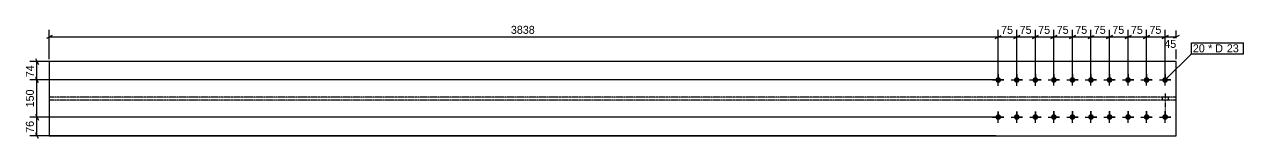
# Model space of a CAD drawing. Header units: millimetres. Extents: x 26 to 14821, y 32 to 1008.
# Drawn here: x 26 to 4957, y 32 to 495 of the extents above; entities that cross this region are included whole.
import ezdxf

# ---------------------------------------------------------------- set-up
doc = ezdxf.new("R2010")
doc.units = ezdxf.units.MM
doc.linetypes.add('DXK_LINE_DOT2', pattern=[3.9198, 1.9599, -1.9599])
doc.linetypes.add('DXK_LINE_DOT4', pattern=[0.9408, 0.4704, -0.4704])
doc.styles.add('Comic Sans MS', font='COMIC.TTF', dxfattribs={"height": 0.2})

msp = doc.modelspace()

# ---------------------------------------------------------------- hatches: boundary and pattern name
at = {"linetype": 'Continuous'}
for points in [[(3964.2, 281, -1), (3964.2, 258, -1)], [(4039.2, 281, -1), (4039.2, 258, -1)], [(4114.2, 281, -1), (4114.2, 258, -1)], [(4189.2, 281.1, -1), (4189.2, 258.1, -1)], [(4264.2, 281.1, -1), (4264.2, 258.1, -1)], [(4339.2, 281.1, -1), (4339.2, 258.1, -1)], [(4414.2, 281.1, -1), (4414.2, 258.1, -1)], [(4489.2, 281.1, -1), (4489.2, 258.1, -1)], [(4564.2, 281.1, -1), (4564.2, 258.1, -1)], [(4639.2, 281.1, -1), (4639.2, 258.1, -1)], [(3964.3, 131, -1), (3964.3, 108, -1)], [(4039.3, 131, -1), (4039.3, 108, -1)], [(4114.3, 131, -1), (4114.3, 108, -1)], [(4189.3, 131.1, -1), (4189.3, 108.1, -1)], [(4264.3, 131.1, -1), (4264.3, 108.1, -1)], [(4339.3, 131.1, -1), (4339.3, 108.1, -1)], [(4414.3, 131.1, -1), (4414.3, 108.1, -1)], [(4489.3, 131.1, -1), (4489.3, 108.1, -1)], [(4564.3, 131.1, -1), (4564.3, 108.1, -1)], [(4639.3, 131.1, -1), (4639.3, 108.1, -1)]]:
    msp.add_hatch(color=3, dxfattribs=at).paths.add_polyline_path(points)

# ---------------------------------------------------------------- linework, layer by layer
at = {"color": 8, "linetype": 'Continuous'}
for p, q in [((138.4, 450), (114.4, 438)), ((126.4, 354), (126.4, 472.4)), ((3952.2, 438), (3976.2, 450)), ((3964.2, 279.5), (3964.2, 472.4)), ((4027.2, 438), (4051.2, 450)), ((4039.2, 279.5), (4039.2, 472.4)), ((4102.2, 438), (4126.2, 450)), ((4114.2, 279.5), (4114.2, 472.4)), ((4177.2, 438), (4201.2, 450)), ((4189.2, 279.6), (4189.2, 472.4)), ((4252.2, 438), (4276.2, 450)), ((4264.2, 279.6), (4264.2, 472.4)), ((4264.2, 444), (4339.2, 444)), ((4351.2, 450), (4327.2, 438)), ((4339.2, 279.6), (4339.2, 472.4)), ((4402.2, 438), (4426.2, 450)), ((4414.2, 279.6), (4414.2, 472.4)), ((4477.2, 438), (4501.2, 450)), ((4489.2, 279.6), (4489.2, 472.4)), ((4552.2, 438), (4576.2, 450)), ((4564.2, 279.6), (4564.2, 472.4)), ((4627.2, 438), (4651.2, 450)), ((4639.2, 279.6), (4639.2, 469.6)), ((4639.2, 444), (4684.2, 444)), ((4696.2, 450), (4672.2, 438)), ((4684.2, 354), (4684.2, 469.6)), ((70.4, 356), (82.4, 332)), ((3954.2, 344), (48, 344)), ((76.4, 269.5), (76.4, 344)), ((3954.2, 269.5), (48, 269.5)), ((3954.2, 269.5), (48, 269.5)), ((82.4, 257.5), (70.4, 281.5)), ((76.4, 119.5), (76.4, 269.5)), ((3954.3, 119.5), (48, 119.5)), ((3954.3, 119.5), (48, 119.5)), ((70.4, 131.5), (82.4, 107.5)), ((76.4, 44), (76.4, 119.5)), ((82.4, 32), (70.4, 56)), ((3954.2, 44), (48, 44))]:
    msp.add_line(p, q, dxfattribs=at)
at = {"color": 7, "linetype": 'Continuous'}
for p, q in [((126.4, 344), (126.4, 44)), ((4684.2, 344), (126.4, 344)), ((4684.2, 44), (4684.2, 344)), ((126.4, 44), (4684.2, 44))]:
    msp.add_line(p, q, dxfattribs=at)
at = {"color": 3, "linetype": 'Continuous'}
for p, q in [((3941.2, 269.5), (3987.2, 269.5)), ((3941.2, 269.5), (3956.6, 269.5)), ((3964.2, 246.5), (3964.2, 292.5)), ((3964.2, 292.5), (3964.2, 277.2)), ((3964.2, 246.5), (3964.2, 261.9)), ((3987.2, 269.5), (3971.9, 269.5)), ((4016.2, 269.5), (4062.2, 269.5)), ((4016.2, 269.5), (4031.6, 269.5)), ((4039.2, 246.5), (4039.2, 292.5)), ((4039.2, 292.5), (4039.2, 277.2)), ((4039.2, 246.5), (4039.2, 261.9)), ((4062.2, 269.5), (4046.9, 269.5)), ((4091.2, 269.5), (4137.2, 269.5)), ((4091.2, 269.5), (4106.6, 269.5)), ((4114.2, 246.5), (4114.2, 292.5)), ((4114.2, 292.5), (4114.2, 277.2)), ((4114.2, 246.5), (4114.2, 261.9)), ((4137.2, 269.5), (4121.9, 269.5)), ((4166.2, 269.6), (4212.2, 269.6)), ((4166.2, 269.6), (4181.6, 269.6)), ((4189.2, 246.6), (4189.2, 292.6)), ((4189.2, 292.6), (4189.2, 277.2)), ((4189.2, 246.6), (4189.2, 261.9)), ((4212.2, 269.6), (4196.9, 269.6)), ((4241.2, 269.6), (4287.2, 269.6)), ((4241.2, 269.6), (4256.6, 269.6)), ((4264.2, 246.6), (4264.2, 292.6)), ((4264.2, 292.6), (4264.2, 277.2)), ((4264.2, 246.6), (4264.2, 261.9)), ((4287.2, 269.6), (4271.9, 269.6)), ((4316.2, 269.6), (4362.2, 269.6)), ((4316.2, 269.6), (4331.6, 269.6)), ((4339.2, 246.6), (4339.2, 292.6)), ((4339.2, 292.6), (4339.2, 277.2)), ((4339.2, 246.6), (4339.2, 261.9)), ((4362.2, 269.6), (4346.9, 269.6)), ((4391.2, 269.6), (4437.2, 269.6)), ((4391.2, 269.6), (4406.6, 269.6)), ((4414.2, 246.6), (4414.2, 292.6)), ((4414.2, 292.6), (4414.2, 277.2)), ((4414.2, 246.6), (4414.2, 261.9)), ((4437.2, 269.6), (4421.9, 269.6)), ((4466.2, 269.6), (4512.2, 269.6)), ((4466.2, 269.6), (4481.6, 269.6)), ((4489.2, 246.6), (4489.2, 292.6)), ((4489.2, 292.6), (4489.2, 277.3)), ((4489.2, 246.6), (4489.2, 261.9)), ((4512.2, 269.6), (4496.9, 269.6)), ((4541.2, 269.6), (4587.2, 269.6)), ((4541.2, 269.6), (4556.6, 269.6)), ((4564.2, 246.6), (4564.2, 292.6)), ((4564.2, 292.6), (4564.2, 277.3)), ((4564.2, 246.6), (4564.2, 261.9)), ((4587.2, 269.6), (4571.9, 269.6)), ((4616.2, 269.6), (4662.2, 269.6)), ((4616.2, 269.6), (4631.6, 269.6)), ((4639.2, 246.6), (4639.2, 292.6)), ((4639.2, 292.6), (4639.2, 277.3)), ((4639.2, 246.6), (4639.2, 261.9)), ((4662.2, 269.6), (4646.9, 269.6)), ((3941.3, 119.5), (3987.3, 119.5)), ((3941.3, 119.5), (3956.6, 119.5)), ((3964.3, 96.5), (3964.3, 142.5)), ((3964.3, 142.5), (3964.3, 127.2)), ((3964.3, 96.5), (3964.3, 111.9)), ((3987.3, 119.5), (3971.9, 119.5)), ((4016.3, 119.5), (4062.3, 119.5)), ((4016.3, 119.5), (4031.6, 119.5)), ((4039.3, 96.5), (4039.3, 142.5)), ((4039.3, 142.5), (4039.3, 127.2)), ((4039.3, 96.5), (4039.3, 111.9)), ((4062.3, 119.5), (4046.9, 119.5)), ((4091.3, 119.5), (4137.3, 119.5)), ((4091.3, 119.5), (4106.6, 119.5)), ((4114.3, 96.5), (4114.3, 142.5)), ((4114.3, 142.5), (4114.3, 127.2)), ((4114.3, 96.5), (4114.3, 111.9)), ((4137.3, 119.5), (4121.9, 119.5)), ((4166.3, 119.6), (4212.3, 119.6)), ((4166.3, 119.6), (4181.6, 119.6)), ((4189.3, 96.6), (4189.3, 142.6)), ((4189.3, 142.6), (4189.3, 127.2)), ((4189.3, 96.6), (4189.3, 111.9)), ((4212.3, 119.6), (4196.9, 119.6)), ((4241.3, 119.6), (4287.3, 119.6)), ((4241.3, 119.6), (4256.6, 119.6)), ((4264.3, 96.6), (4264.3, 142.6)), ((4264.3, 142.6), (4264.3, 127.2)), ((4264.3, 96.6), (4264.3, 111.9)), ((4287.3, 119.6), (4271.9, 119.6)), ((4316.3, 119.6), (4362.3, 119.6)), ((4316.3, 119.6), (4331.6, 119.6)), ((4339.3, 96.6), (4339.3, 142.6)), ((4339.3, 142.6), (4339.3, 127.2)), ((4339.3, 96.6), (4339.3, 111.9)), ((4362.3, 119.6), (4346.9, 119.6)), ((4391.3, 119.6), (4437.3, 119.6)), ((4391.3, 119.6), (4406.6, 119.6)), ((4414.3, 96.6), (4414.3, 142.6)), ((4414.3, 142.6), (4414.3, 127.2)), ((4414.3, 96.6), (4414.3, 111.9)), ((4437.3, 119.6), (4421.9, 119.6)), ((4466.3, 119.6), (4512.3, 119.6)), ((4466.3, 119.6), (4481.6, 119.6)), ((4489.3, 96.6), (4489.3, 142.6)), ((4489.3, 142.6), (4489.3, 127.3)), ((4489.3, 96.6), (4489.3, 111.9)), ((4512.3, 119.6), (4496.9, 119.6)), ((4541.3, 119.6), (4587.3, 119.6)), ((4541.3, 119.6), (4556.6, 119.6)), ((4564.3, 96.6), (4564.3, 142.6)), ((4564.3, 142.6), (4564.3, 127.3)), ((4564.3, 96.6), (4564.3, 111.9)), ((4587.3, 119.6), (4571.9, 119.6)), ((4616.3, 119.6), (4662.3, 119.6)), ((4616.3, 119.6), (4631.6, 119.6)), ((4639.3, 96.6), (4639.3, 142.6)), ((4639.3, 142.6), (4639.3, 127.3)), ((4639.3, 96.6), (4639.3, 111.9)), ((4662.3, 119.6), (4646.9, 119.6))]:
    msp.add_line(p, q, dxfattribs=at)
at = {"color": 7, "linetype": 'DXK_LINE_DOT4'}
for p, q in [((4684.2, 199.7), (126.4, 199.7)), ((4684.2, 188.2), (126.4, 188.2))]:
    msp.add_line(p, q, dxfattribs=at)
at = {"color": 3, "linetype": 'DXK_LINE_DOT2'}
for p, q in [((4626.8, 199.7), (4626.8, 188.2)), ((4626.8, 199.7), (4626.8, 188.2)), ((4626.8, 199.7), (4626.8, 188.2)), ((4626.8, 199.7), (4626.8, 188.2)), ((4639.3, 214.3), (4639.3, 144.8)), ((4639.3, 214.3), (4639.3, 144.8)), ((4639.3, 214.3), (4639.3, 144.8)), ((4639.3, 214.3), (4639.3, 144.8)), ((4651.8, 199.7), (4651.8, 188.2)), ((4651.8, 199.7), (4651.8, 188.2)), ((4651.8, 199.7), (4651.8, 188.2)), ((4651.8, 199.7), (4651.8, 188.2))]:
    msp.add_line(p, q, dxfattribs=at)

# ---------------------------------------------------------------- wipeouts: each hides what was drawn before it
at = {"color": 0}
msp.add_wipeout([(4803.4, 381.6), (4803.4, 413.6), (4751.3, 413.6), (4751.3, 381.6)], dxfattribs=at)

# ---------------------------------------------------------------- next in the draw order: wipeouts: each hides what was drawn before it
for points in [[(4334.2, 450), (4334.2, 494.8), (4269.3, 494.8), (4269.3, 450)], [(4694.2, 393.2), (4694.2, 438), (4629.3, 438), (4629.3, 393.2)], [(4803.4, 381.6), (4803.4, 413.6), (4751.3, 413.6), (4751.3, 381.6)], [(70.4, 236.6), (25.6, 236.6), (25.6, 152.5), (70.4, 152.5)]]:
    msp.add_wipeout(points, dxfattribs=at)

# ---------------------------------------------------------------- next in the draw order: linework, layer by layer
at = {"color": 8, "linetype": 'Continuous'}
for p, q in [((4189.2, 444), (4264.2, 444)), ((4276.2, 450), (4252.2, 438)), ((4264.2, 279.6), (4264.2, 472.4)), ((4327.2, 438), (4351.2, 450)), ((4339.2, 279.6), (4339.2, 472.4)), ((4564.2, 444), (4639.2, 444)), ((4651.2, 450), (4627.2, 438)), ((4639.2, 279.6), (4639.2, 472.4)), ((82.4, 257.5), (70.4, 281.5)), ((70.4, 131.5), (82.4, 107.5))]:
    msp.add_line(p, q, dxfattribs=at)
at = {"color": 7, "linetype": 'Continuous'}
for p, q in [((4745.3, 375.6), (4745.3, 419.6)), ((4639.2, 269.6), (4745.3, 375.6))]:
    msp.add_line(p, q, dxfattribs=at)

# ---------------------------------------------------------------- next in the draw order: texts
at = {"color": 3, "style": 'Comic Sans MS'}
for s, p in [('75', (4275.7, 456.4)), ('45', (4635.7, 399.6))]:
    msp.add_text(s, height=32.38, dxfattribs=at).set_placement(p)
msp.add_text('150', height=32.38, rotation=90.0002, dxfattribs=at).set_placement((64, 158.9))

# ---------------------------------------------------------------- next in the draw order: wipeouts: each hides what was drawn before it
at = {"color": 0}
msp.add_wipeout([(4879.2, 381.6), (4879.2, 413.6), (4813, 413.6), (4813, 381.6)], dxfattribs=at)

# ---------------------------------------------------------------- next in the draw order: wipeouts: each hides what was drawn before it
for points in [[(4259.2, 450), (4259.2, 494.8), (4194.3, 494.8), (4194.3, 450)], [(4634.2, 450), (4634.2, 494.8), (4569.3, 494.8), (4569.3, 450)], [(4879.2, 381.6), (4879.2, 413.6), (4813, 413.6), (4813, 381.6)], [(70.4, 339.2), (25.6, 339.2), (25.6, 274.3), (70.4, 274.3)], [(70.4, 114.2), (25.6, 114.2), (25.6, 49.3), (70.4, 49.3)]]:
    msp.add_wipeout(points, dxfattribs=at)

# ---------------------------------------------------------------- next in the draw order: linework, layer by layer
at = {"color": 8, "linetype": 'Continuous'}
for p, q in [((4114.2, 444), (4189.2, 444)), ((4201.2, 450), (4177.2, 438)), ((4189.2, 279.6), (4189.2, 472.4)), ((4489.2, 444), (4564.2, 444)), ((4576.2, 450), (4552.2, 438)), ((4564.2, 279.6), (4564.2, 472.4))]:
    msp.add_line(p, q, dxfattribs=at)

# ---------------------------------------------------------------- next in the draw order: texts
at = {"color": 3, "style": 'Comic Sans MS'}
for s, p in [('75', (4200.7, 456.4)), ('75', (4575.7, 456.4)), ('20', (4751.3, 381.6))]:
    msp.add_text(s, height=32.38, dxfattribs=at).set_placement(p)
for s, p in [('74', (64, 280.7)), ('76', (64, 55.7))]:
    msp.add_text(s, height=32.38, rotation=90.0002, dxfattribs=at).set_placement(p)

# ---------------------------------------------------------------- next in the draw order: wipeouts: each hides what was drawn before it
at = {"color": 0}
msp.add_wipeout([(4941, 381.6), (4941, 413.6), (4888.8, 413.6), (4888.8, 381.6)], dxfattribs=at)

# ---------------------------------------------------------------- next in the draw order: wipeouts: each hides what was drawn before it
for points in [[(4184.2, 450), (4184.2, 494.8), (4119.3, 494.8), (4119.3, 450)], [(4559.2, 450), (4559.2, 494.8), (4494.3, 494.8), (4494.3, 450)], [(4941, 381.6), (4941, 413.6), (4888.8, 413.6), (4888.8, 381.6)]]:
    msp.add_wipeout(points, dxfattribs=at)

# ---------------------------------------------------------------- next in the draw order: linework, layer by layer
at = {"color": 8, "linetype": 'Continuous'}
for p, q in [((4039.2, 444), (4114.2, 444)), ((4126.2, 450), (4102.2, 438)), ((4114.2, 279.5), (4114.2, 472.4)), ((4414.2, 444), (4489.2, 444)), ((4501.2, 450), (4477.2, 438)), ((4489.2, 279.6), (4489.2, 472.4))]:
    msp.add_line(p, q, dxfattribs=at)
at = {"color": 7, "linetype": 'Continuous'}
for p, q in [((4745.3, 419.6), (4956.6, 419.6)), ((4956.6, 375.6), (4956.6, 419.6)), ((4745.3, 375.6), (4956.6, 375.6))]:
    msp.add_line(p, q, dxfattribs=at)

# ---------------------------------------------------------------- next in the draw order: texts
at = {"color": 3, "style": 'Comic Sans MS'}
for s, p in [('75', (4125.7, 456.4)), ('75', (4500.7, 456.4)), ('* D', (4813, 381.6)), ('23', (4888.8, 381.6))]:
    msp.add_text(s, height=32.38, dxfattribs=at).set_placement(p)

# ---------------------------------------------------------------- next in the draw order: wipeouts: each hides what was drawn before it
at = {"color": 0}
for points in [[(4109.2, 450), (4109.2, 494.8), (4044.3, 494.8), (4044.3, 450)], [(4484.2, 450), (4484.2, 494.8), (4419.3, 494.8), (4419.3, 450)]]:
    msp.add_wipeout(points, dxfattribs=at)

# ---------------------------------------------------------------- next in the draw order: linework, layer by layer
at = {"color": 8, "linetype": 'Continuous'}
for p, q in [((3964.2, 444), (4039.2, 444)), ((4051.2, 450), (4027.2, 438)), ((4039.2, 279.5), (4039.2, 472.4)), ((4339.2, 444), (4414.2, 444)), ((4426.2, 450), (4402.2, 438)), ((4414.2, 279.6), (4414.2, 472.4))]:
    msp.add_line(p, q, dxfattribs=at)

# ---------------------------------------------------------------- next in the draw order: texts
at = {"color": 3, "style": 'Comic Sans MS'}
for p in [(4050.7, 456.4), (4425.7, 456.4)]:
    msp.add_text('75', height=32.38, dxfattribs=at).set_placement(p)

# ---------------------------------------------------------------- next in the draw order: wipeouts: each hides what was drawn before it
at = {"color": 0}
for points in [[(4034.2, 450), (4034.2, 494.8), (3969.3, 494.8), (3969.3, 450)], [(4409.2, 450), (4409.2, 494.8), (4344.3, 494.8), (4344.3, 450)]]:
    msp.add_wipeout(points, dxfattribs=at)

# ---------------------------------------------------------------- next in the draw order: linework, layer by layer
at = {"color": 8, "linetype": 'Continuous'}
for p, q in [((126.4, 444), (3964.2, 444)), ((3952.2, 438), (3976.2, 450)), ((3964.2, 279.5), (3964.2, 472.4))]:
    msp.add_line(p, q, dxfattribs=at)

# ---------------------------------------------------------------- next in the draw order: texts
at = {"color": 3, "style": 'Comic Sans MS'}
for p in [(3975.7, 456.4), (4350.7, 456.4)]:
    msp.add_text('75', height=32.38, dxfattribs=at).set_placement(p)

# ---------------------------------------------------------------- next in the draw order: wipeouts: each hides what was drawn before it
at = {"color": 0}
msp.add_wipeout([(2103.8, 450), (2103.8, 494.8), (1986.8, 494.8), (1986.8, 450)], dxfattribs=at)

# ---------------------------------------------------------------- next in the draw order: texts
at = {"color": 3, "style": 'Comic Sans MS'}
msp.add_text('3838', height=32.38, dxfattribs=at).set_placement((1993.2, 456.4))

doc.saveas('drawing.dxf')
